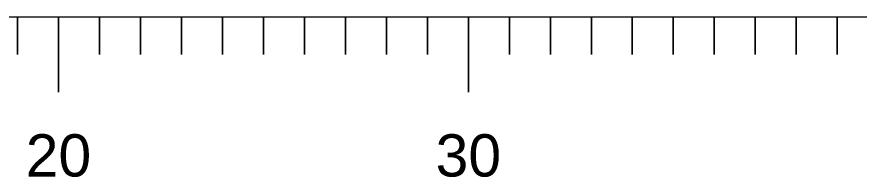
# Model space of a CAD drawing. Header units: millimetres. Extents: x -7277357 to 14022354, y -2768861 to 8298078.
# Drawn here: x -4713721 to -3480831, y 3183610 to 3417598 of the extents above; entities that cross this region are included whole.
import ezdxf
from ezdxf.enums import TextEntityAlignment as Align

# ---------------------------------------------------------------- set-up
doc = ezdxf.new("R2010")
doc.units = ezdxf.units.MM
doc.header["$LTSCALE"] = 10
doc.layers.add('11', color=7, linetype='Continuous')
doc.styles.get("Standard").update_dxf_attribs({"font": 'arial.ttf'})

msp = doc.modelspace()

# ---------------------------------------------------------------- linework, layer by layer
at = {"layer": '11', "color": 3, "linetype": 'Continuous', "lineweight": 20, "flags": 128}
msp.add_lwpolyline([(-4772836.76505, 3417597.65961), (-4712836.76505, 3417597.65961), (-4712836.76505, 3362697.65961), (-4712836.76505, 3417597.65961), (-4652836.76505, 3417597.65961), (-4652836.76505, 3307897.65961), (-4652836.76505, 3417597.65961), (-4592836.76505, 3417597.65961), (-4592836.76505, 3362697.65961), (-4592836.76505, 3417597.65961), (-4532836.76505, 3417597.65961), (-4532836.76505, 3362697.65961), (-4532836.76505, 3417597.65961), (-4472836.76505, 3417597.65961), (-4472836.76505, 3362697.65961), (-4472836.76505, 3417597.65961), (-4412836.76505, 3417597.65961), (-4412836.76505, 3362697.65961), (-4412836.76505, 3417597.65961), (-4352836.76505, 3417597.65961), (-4352836.76505, 3362697.65961), (-4352836.76505, 3417597.65961), (-4292836.76505, 3417597.65961), (-4292836.76505, 3362697.65961), (-4292836.76505, 3417597.65961), (-4232836.76505, 3417597.65961), (-4232836.76505, 3362697.65961), (-4232836.76505, 3417597.65961), (-4172836.76505, 3417597.65961), (-4172836.76505, 3362697.65961), (-4172836.76505, 3417597.65961), (-4112836.76505, 3417597.65961), (-4112836.76505, 3362697.65961), (-4112836.76505, 3417597.65961), (-4052836.76505, 3417597.65961), (-4052836.76505, 3307897.65961), (-4052836.76505, 3417597.65961), (-3992836.76505, 3417597.65961), (-3992836.76505, 3362697.65961), (-3992836.76505, 3417597.65961), (-3932836.76505, 3417597.65961), (-3932836.76505, 3362697.65961), (-3932836.76505, 3417597.65961), (-3872836.76505, 3417597.65961), (-3872836.76505, 3362697.65961), (-3872836.76505, 3417597.65961), (-3812836.76505, 3417597.65961), (-3812836.76505, 3362697.65961), (-3812836.76505, 3417597.65961), (-3752836.76505, 3417597.65961), (-3752836.76505, 3362697.65961), (-3752836.76505, 3417597.65961), (-3692836.76505, 3417597.65961), (-3692836.76505, 3362697.65961), (-3692836.76505, 3417597.65961), (-3632836.76505, 3417597.65961), (-3632836.76505, 3362697.65961), (-3632836.76505, 3417597.65961), (-3572836.76505, 3417597.65961), (-3572836.76505, 3362697.65961), (-3572836.76505, 3417597.65961), (-3512836.76505, 3417597.65961), (-3512836.76505, 3362697.65961), (-3512836.76505, 3417597.65961), (-3432836.76505, 3417597.65961)], dxfattribs=at)

# ---------------------------------------------------------------- texts
at = {"layer": '11', "color": 7}
for s, p in [('20', (-4652836.76505, 3246197.65961)), ('30', (-4052836.76505, 3246197.65961))]:
    msp.add_text(s, height=61711.9, dxfattribs=at).set_placement(p, align=Align.TOP_CENTER)

doc.saveas('drawing.dxf')
